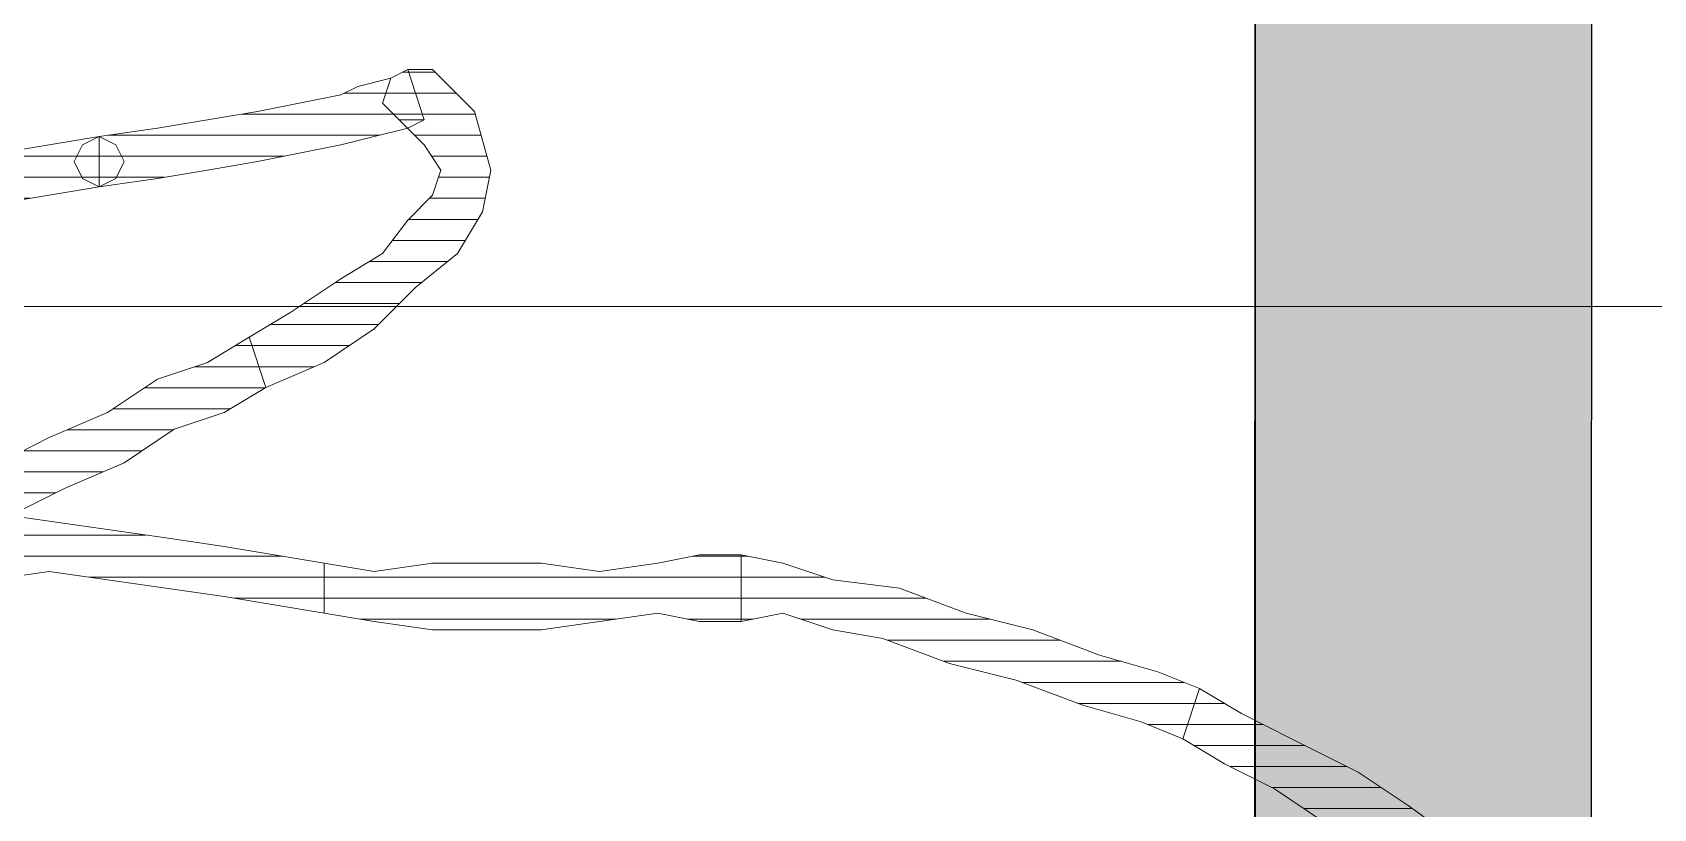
# Model space of a CAD drawing. Header units: centimetres. Extents: x 54005 to 61405, y 90310 to 94744.
# Drawn here: x 56880.64 to 56890.26, y 91968.22 to 91972.83 of the extents above; entities that cross this region are included whole.
import ezdxf

# ---------------------------------------------------------------- set-up
doc = ezdxf.new("R2010")
doc.units = ezdxf.units.CM
doc.header["$LTSCALE"] = 25
doc.layers.get('0').update_dxf_attribs({"lineweight": 0})
doc.layers.add('OC-Mutfak_Ekipman', color=252, linetype='Continuous')
doc.layers.add('OC-Tretuar', color=70, linetype='Continuous')
doc.layers.add('ÖLCULENDIRME', color=115, linetype='Continuous', lineweight=5)
pattern_1 = [(360, (-5108.51305, -673.59423), (1e-16, 0.125), [25])]

# ---------------------------------------------------------------- blocks, each defined once
blk = doc.blocks.new('sıcak servis-180x70x85-130')
at = {"layer": 'OC-Tretuar'}
h = blk.add_hatch(color=7, dxfattribs=at)
h.dxf.hatch_style = 1
h.paths.add_polyline_path([(466744.5381, -82664.4336, 0.414209), (466743.5381, -82665.4336, 0.414214), (466744.5381, -82666.4336), (466922.5381, -82666.4336, 0.414214), (466923.5381, -82665.4336, 0.414218), (466922.5381, -82664.4336)])
h.paths.add_polyline_path([(466744.5381, -82656.4336, 0.414214), (466743.5381, -82657.4336, 0.414218), (466744.5381, -82658.4336), (466922.5381, -82658.4336, 0.414209), (466923.5381, -82657.4336, 0.414214), (466922.5381, -82656.4336)])
h.paths.add_polyline_path([(466744.5381, -82648.4336, 0.414214), (466743.5381, -82649.4336, 0.414214), (466744.5381, -82650.4336), (466922.5381, -82650.4336, 0.414214), (466923.5381, -82649.4336, 0.414214), (466922.5381, -82648.4336)])
h.paths.add_polyline_path([(466922.5381, -82642.4336, 0.414214), (466923.5381, -82641.4336, 0.414214), (466922.5381, -82640.4336), (466744.5381, -82640.4336, 0.414214), (466743.5381, -82641.4336, 0.414214), (466744.5381, -82642.4336)])
h.paths.add_polyline_path([(466744.5381, -82632.4336, 0.414214), (466743.5381, -82633.4336, 0.414214), (466744.5381, -82634.4336), (466922.5381, -82634.4336, 0.414214), (466923.5381, -82633.4336, 0.414214), (466922.5381, -82632.4336)])
at = {"layer": 'OC-Mutfak_Ekipman'}
for p, q in [((466744.5381, -82664.4336), (466922.5381, -82664.4336)), ((466922.5381, -82666.4336), (466744.5381, -82666.4336))]:
    blk.add_line(p, q, dxfattribs=at)
blk = doc.blocks.new('by')
at = {"ltscale": 30}
h = blk.add_hatch(dxfattribs=at)
h.set_pattern_fill('DC_LINES', color=256, scale=0.1, style=0)
h.set_pattern_definition(pattern_1)
edge = h.paths.add_edge_path(flags=0)
edge.add_line((6363.4499, 2200.3172), (6363.4001, 2200.3172))
edge.add_line((6363.4001, 2200.3172), (6363.5486, 2200.2178))
edge.add_line((6363.5486, 2200.2178), (6363.7966, 2200.0687))
edge.add_line((6363.7966, 2200.0687), (6364.0437, 2199.8701))
edge.add_line((6364.0437, 2199.8701), (6364.3904, 2199.6217))
edge.add_line((6364.3904, 2199.6217), (6364.6872, 2199.423))
edge.add_line((6364.6872, 2199.423), (6364.9841, 2199.2243))
edge.add_line((6364.9841, 2199.2243), (6365.281, 2199.0752))
edge.add_line((6365.281, 2199.0752), (6365.528, 2198.9262))
edge.add_line((6365.528, 2198.9262), (6365.4294, 2198.6282))
edge.add_line((6365.4294, 2198.6282), (6365.1814, 2198.7772))
edge.add_line((6365.1814, 2198.7772), (6364.8845, 2198.9262))
edge.add_line((6364.8845, 2198.9262), (6364.489, 2199.1249))
edge.add_line((6364.489, 2199.1249), (6364.1921, 2199.3236))
edge.add_line((6364.1921, 2199.3236), (6363.8454, 2199.572))
edge.add_line((6363.8454, 2199.572), (6363.5984, 2199.7707))
edge.add_line((6363.5984, 2199.7707), (6363.3513, 2199.9197))
edge.add_line((6363.3513, 2199.9197), (6363.2029, 2200.1184))
edge.add_line((6363.2029, 2200.1184), (6363.153, 2200.1184))
h = blk.add_hatch(dxfattribs=at)
h.set_pattern_fill('DC_LINES', color=256, scale=0.1, style=0)
h.set_pattern_definition(pattern_1)
edge = h.paths.add_edge_path(flags=0)
edge.add_line((6365.528, 2198.9262), (6365.7751, 2198.8269))
edge.add_line((6365.7751, 2198.8269), (6366.1218, 2198.7276))
edge.add_line((6366.1218, 2198.7276), (6366.5173, 2198.5785))
edge.add_line((6366.5173, 2198.5785), (6366.9128, 2198.4792))
edge.add_line((6366.9128, 2198.4792), (6367.3093, 2198.3302))
edge.add_line((6367.3093, 2198.3302), (6367.6062, 2198.2805))
edge.add_line((6367.6062, 2198.2805), (6367.903, 2198.1811))
edge.add_line((6367.903, 2198.1811), (6368.1501, 2198.2308))
edge.add_line((6368.1501, 2198.2308), (6368.1501, 2197.8334))
edge.add_line((6368.1501, 2197.8334), (6367.903, 2197.8831))
edge.add_line((6367.903, 2197.8831), (6367.6062, 2197.9824))
edge.add_line((6367.6062, 2197.9824), (6367.2097, 2198.0321))
edge.add_line((6367.2097, 2198.0321), (6366.8142, 2198.1811))
edge.add_line((6366.8142, 2198.1811), (6366.4187, 2198.2805))
edge.add_line((6366.4187, 2198.2805), (6366.0232, 2198.4295))
edge.add_line((6366.0232, 2198.4295), (6365.6765, 2198.5288))
edge.add_line((6365.6765, 2198.5288), (6365.4294, 2198.6282))
h = blk.add_hatch(dxfattribs=at)
h.set_pattern_fill('DC_LINES', color=256, scale=0.1, style=0)
h.set_pattern_definition(pattern_1)
edge = h.paths.add_edge_path(flags=0)
edge.add_line((6368.1501, 2198.2308), (6368.3972, 2198.2308))
edge.add_line((6368.3972, 2198.2308), (6368.6452, 2198.1811))
edge.add_line((6368.6452, 2198.1811), (6368.9909, 2198.2308))
edge.add_line((6368.9909, 2198.2308), (6369.3376, 2198.2805))
edge.add_line((6369.3376, 2198.2805), (6369.6345, 2198.2805))
edge.add_line((6369.6345, 2198.2805), (6369.9812, 2198.2805))
edge.add_line((6369.9812, 2198.2805), (6370.3269, 2198.2308))
edge.add_line((6370.3269, 2198.2308), (6370.6238, 2198.1811))
edge.add_line((6370.6238, 2198.1811), (6370.6238, 2197.8831))
edge.add_line((6370.6238, 2197.8831), (6370.3269, 2197.9327))
edge.add_line((6370.3269, 2197.9327), (6369.9812, 2197.8831))
edge.add_line((6369.9812, 2197.8831), (6369.6345, 2197.8831))
edge.add_line((6369.6345, 2197.8831), (6369.3376, 2197.8831))
edge.add_line((6369.3376, 2197.8831), (6368.9909, 2197.9327))
edge.add_line((6368.9909, 2197.9327), (6368.6452, 2197.8831))
edge.add_line((6368.6452, 2197.8831), (6368.3972, 2197.8334))
edge.add_line((6368.3972, 2197.8334), (6368.1501, 2197.8334))
h = blk.add_hatch(dxfattribs=at)
h.set_pattern_fill('DC_LINES', color=256, scale=0.1, style=0)
h.set_pattern_definition(pattern_1)
edge = h.paths.add_edge_path(flags=0)
edge.add_line((6370.6238, 2198.1811), (6370.9206, 2198.1314))
edge.add_line((6370.9206, 2198.1314), (6371.2175, 2198.0818))
edge.add_line((6371.2175, 2198.0818), (6371.5642, 2198.0321))
edge.add_line((6371.5642, 2198.0321), (6371.9099, 2197.9824))
edge.add_line((6371.9099, 2197.9824), (6372.2566, 2197.9327))
edge.add_line((6372.2566, 2197.9327), (6372.6032, 2197.9824))
edge.add_line((6372.6032, 2197.9824), (6372.9988, 2197.9824))
edge.add_line((6372.9988, 2197.9824), (6373.3454, 2197.9327))
edge.add_line((6373.3454, 2197.9327), (6373.3454, 2197.6347))
edge.add_line((6373.3454, 2197.6347), (6372.9988, 2197.585))
edge.add_line((6372.9988, 2197.585), (6372.6032, 2197.585))
edge.add_line((6372.6032, 2197.585), (6372.2566, 2197.6347))
edge.add_line((6372.2566, 2197.6347), (6371.9099, 2197.6844))
edge.add_line((6371.9099, 2197.6844), (6371.5642, 2197.734))
edge.add_line((6371.5642, 2197.734), (6371.2175, 2197.7837))
edge.add_line((6371.2175, 2197.7837), (6370.9206, 2197.8334))
edge.add_line((6370.9206, 2197.8334), (6370.6238, 2197.8831))
h = blk.add_hatch(dxfattribs=at)
h.set_pattern_fill('DC_LINES', color=256, scale=0.1, style=0)
h.set_pattern_definition(pattern_1)
edge = h.paths.add_edge_path(flags=0)
edge.add_line((6370.9704, 2196.8399), (6371.2175, 2196.9889))
edge.add_line((6371.2175, 2196.9889), (6371.5144, 2197.0883))
edge.add_line((6371.5144, 2197.0883), (6371.8113, 2197.287))
edge.add_line((6371.8113, 2197.287), (6372.1579, 2197.436))
edge.add_line((6372.1579, 2197.436), (6372.4548, 2197.585))
edge.add_line((6372.4548, 2197.585), (6372.8005, 2197.734))
edge.add_line((6372.8005, 2197.734), (6373.0486, 2197.8334))
edge.add_line((6373.0486, 2197.8334), (6373.2956, 2197.9327))
edge.add_line((6373.2956, 2197.9327), (6373.3943, 2197.6347))
edge.add_line((6373.3943, 2197.6347), (6373.1472, 2197.5354))
edge.add_line((6373.1472, 2197.5354), (6372.9001, 2197.436))
edge.add_line((6372.9001, 2197.436), (6372.5534, 2197.287))
edge.add_line((6372.5534, 2197.287), (6372.2566, 2197.138))
edge.add_line((6372.2566, 2197.138), (6371.9099, 2196.9889))
edge.add_line((6371.9099, 2196.9889), (6371.613, 2196.7902))
edge.add_line((6371.613, 2196.7902), (6371.3161, 2196.6909))
edge.add_line((6371.3161, 2196.6909), (6371.0691, 2196.5419))
h = blk.add_hatch(dxfattribs=at)
h.set_pattern_fill('DC_LINES', color=256, scale=0.1, style=0)
h.set_pattern_definition(pattern_1)
edge = h.paths.add_edge_path(flags=0)
edge.add_line((6370.1286, 2194.9523), (6369.9812, 2194.9523))
edge.add_line((6369.9812, 2194.9523), (6369.7331, 2195.2006))
edge.add_line((6369.7331, 2195.2006), (6369.6345, 2195.5484))
edge.add_line((6369.6345, 2195.5484), (6369.6843, 2195.7968))
edge.add_line((6369.6843, 2195.7968), (6369.8327, 2196.0451))
edge.add_line((6369.8327, 2196.0451), (6370.0798, 2196.2439))
edge.add_line((6370.0798, 2196.2439), (6370.3269, 2196.4922))
edge.add_line((6370.3269, 2196.4922), (6370.6238, 2196.6909))
edge.add_line((6370.6238, 2196.6909), (6370.9704, 2196.8399))
edge.add_line((6370.9704, 2196.8399), (6371.0691, 2196.5419))
edge.add_line((6371.0691, 2196.5419), (6370.822, 2196.3928))
edge.add_line((6370.822, 2196.3928), (6370.5251, 2196.1941))
edge.add_line((6370.5251, 2196.1941), (6370.278, 2196.0451))
edge.add_line((6370.278, 2196.0451), (6370.1286, 2195.8464))
edge.add_line((6370.1286, 2195.8464), (6369.9812, 2195.6974))
edge.add_line((6369.9812, 2195.6974), (6369.9314, 2195.5484))
edge.add_line((6369.9314, 2195.5484), (6370.03, 2195.3993))
edge.add_line((6370.03, 2195.3993), (6370.1784, 2195.2503))
edge.add_line((6370.1784, 2195.2503), (6370.03, 2195.2503))
edge.add_line((6370.03, 2195.2503), (6370.1784, 2195.2503))
edge.add_line((6370.1784, 2195.2503), (6370.278, 2195.151))
edge.add_line((6370.278, 2195.151), (6370.2282, 2195.002))
edge.add_line((6370.2282, 2195.002), (6370.1286, 2194.9523))
edge.add_line((6370.1286, 2194.9523), (6369.9812, 2194.9523))
h = blk.add_hatch(dxfattribs=at)
h.set_pattern_fill('DC_LINES', color=256, scale=0.1, style=0)
h.set_pattern_definition(pattern_1)
edge = h.paths.add_edge_path(flags=0)
edge.add_line((6371.9597, 2195.6477), (6372.2566, 2195.6974))
edge.add_line((6372.2566, 2195.6974), (6372.5534, 2195.7472))
edge.add_line((6372.5534, 2195.7472), (6372.8503, 2195.7968))
edge.add_line((6372.8503, 2195.7968), (6373.1472, 2195.8464))
edge.add_line((6373.1472, 2195.8464), (6373.3943, 2195.8464))
edge.add_line((6373.3943, 2195.8464), (6373.6911, 2195.8464))
edge.add_line((6373.6911, 2195.8464), (6373.9392, 2195.8464))
edge.add_line((6373.9392, 2195.8464), (6374.1863, 2195.7968))
edge.add_line((6374.1863, 2195.7968), (6374.1863, 2195.4987))
edge.add_line((6374.1863, 2195.4987), (6373.9392, 2195.4491))
edge.add_line((6373.9392, 2195.4491), (6373.6911, 2195.4491))
edge.add_line((6373.6911, 2195.4491), (6373.3943, 2195.4491))
edge.add_line((6373.3943, 2195.4491), (6373.1472, 2195.4491))
edge.add_line((6373.1472, 2195.4491), (6372.8503, 2195.4987))
edge.add_line((6372.8503, 2195.4987), (6372.5534, 2195.4491))
edge.add_line((6372.5534, 2195.4491), (6372.2566, 2195.3993))
edge.add_line((6372.2566, 2195.3993), (6371.9597, 2195.3497))
h = blk.add_hatch(dxfattribs=at)
h.set_pattern_fill('DC_LINES', color=256, scale=0.1, style=0)
h.set_pattern_definition(pattern_1)
edge = h.paths.add_edge_path(flags=0)
edge.add_line((6371.9597, 2195.3497), (6371.613, 2195.3001))
edge.add_line((6371.613, 2195.3001), (6371.3161, 2195.2503))
edge.add_line((6371.3161, 2195.2503), (6371.0193, 2195.2006))
edge.add_line((6371.0193, 2195.2006), (6370.7722, 2195.151))
edge.add_line((6370.7722, 2195.151), (6370.5251, 2195.1013))
edge.add_line((6370.5251, 2195.1013), (6370.4255, 2195.0517))
edge.add_line((6370.4255, 2195.0517), (6370.2282, 2195.002))
edge.add_line((6370.2282, 2195.002), (6370.1286, 2194.9523))
edge.add_line((6370.1286, 2194.9523), (6370.03, 2195.2503))
edge.add_line((6370.03, 2195.2503), (6370.1286, 2195.3001))
edge.add_line((6370.1286, 2195.3001), (6370.3269, 2195.3497))
edge.add_line((6370.3269, 2195.3497), (6370.5251, 2195.3993))
edge.add_line((6370.5251, 2195.3993), (6370.7722, 2195.4491))
edge.add_line((6370.7722, 2195.4491), (6371.0193, 2195.4987))
edge.add_line((6371.0193, 2195.4987), (6371.3161, 2195.5484))
edge.add_line((6371.3161, 2195.5484), (6371.613, 2195.598))
edge.add_line((6371.613, 2195.598), (6371.9597, 2195.6477))
for p, q in [((6364.1921, 2199.3236, -4.5045), (6363.8454, 2199.572, -4.5045)), ((6364.6872, 2199.423, -4.5045), (6364.9841, 2199.2243, -4.5045)), ((6364.489, 2199.1249, -4.5045), (6364.1921, 2199.3236, -4.5045)), ((6364.9841, 2199.2243, -4.5045), (6365.281, 2199.0752, -4.5045)), ((6364.8845, 2198.9262, -4.5045), (6364.489, 2199.1249, -4.5045)), ((6365.281, 2199.0752, -4.5045), (6365.528, 2198.9262, -4.5045)), ((6365.1814, 2198.7772, -4.5045), (6364.8845, 2198.9262, -4.5045)), ((6365.4294, 2198.6282, -4.5045), (6365.528, 2198.9262, -4.5045)), ((6365.528, 2198.9262, -4.5045), (6365.4294, 2198.6282, -4.5045)), ((6365.528, 2198.9262, -4.5045), (6365.528, 2198.9262, -4.5045)), ((6365.528, 2198.9262, -4.5045), (6365.7751, 2198.8269, -4.5045)), ((6365.528, 2198.9262, -4.5045), (6365.528, 2198.9262, -4.5045)), ((6365.4294, 2198.6282, -4.5045), (6365.1814, 2198.7772, -4.5045)), ((6365.7751, 2198.8269, -4.5045), (6366.1218, 2198.7276, -4.5045)), ((6366.1218, 2198.7276, -4.5045), (6366.5173, 2198.5785, -4.5045)), ((6365.6765, 2198.5288, -4.5045), (6365.4294, 2198.6282, -4.5045)), ((6365.4294, 2198.6282, -4.5045), (6365.4294, 2198.6282, -4.5045)), ((6366.0232, 2198.4295, -4.5045), (6365.6765, 2198.5288, -4.5045)), ((6366.5173, 2198.5785, -4.5045), (6366.9128, 2198.4792, -4.5045)), ((6366.4187, 2198.2805, -4.5045), (6366.0232, 2198.4295, -4.5045)), ((6366.9128, 2198.4792, -4.5045), (6367.3093, 2198.3302, -4.5045)), ((6367.3093, 2198.3302, -4.5045), (6367.6062, 2198.2805, -4.5045)), ((6366.8142, 2198.1811, -4.5045), (6366.4187, 2198.2805, -4.5045)), ((6367.6062, 2198.2805, -4.5045), (6367.903, 2198.1811, -4.5045)), ((6367.903, 2198.1811, -4.5045), (6368.1501, 2198.2308, -4.5045)), ((6368.1501, 2198.2308, -4.5045), (6368.1501, 2197.8334, -4.5045)), ((6368.1501, 2198.2308, -4.5045), (6368.1501, 2198.2308, -4.5045)), ((6368.1501, 2198.2308, -4.5045), (6368.3972, 2198.2308, -4.5045)), ((6368.1501, 2197.8334, -4.5045), (6368.1501, 2198.2308, -4.5045)), ((6368.1501, 2198.2308, -4.5045), (6368.1501, 2198.2308, -4.5045)), ((6368.3972, 2198.2308, -4.5045), (6368.6452, 2198.1811, -4.5045)), ((6368.6452, 2198.1811, -4.5045), (6368.9909, 2198.2308, -4.5045)), ((6368.9909, 2198.2308, -4.5045), (6369.3376, 2198.2805, -4.5045)), ((6369.3376, 2198.2805, -4.5045), (6369.6345, 2198.2805, -4.5045)), ((6369.6345, 2198.2805, -4.5045), (6369.9812, 2198.2805, -4.5045)), ((6369.9812, 2198.2805, -4.5045), (6370.3269, 2198.2308, -4.5045)), ((6370.3269, 2198.2308, -4.5045), (6370.6238, 2198.1811, -4.5045)), ((6367.2097, 2198.0321, -4.5045), (6366.8142, 2198.1811, -4.5045)), ((6370.6238, 2198.1811, -4.5045), (6370.6238, 2198.1811, -4.5045)), ((6370.6238, 2198.1811, -4.5045), (6370.9206, 2198.1314, -4.5045)), ((6370.6238, 2197.8831, -4.5045), (6370.6238, 2198.1811, -4.5045)), ((6370.6238, 2198.1811, -4.5045), (6370.6238, 2198.1811, -4.5045)), ((6370.6238, 2198.1811, -4.5045), (6370.6238, 2197.8831, -4.5045)), ((6370.9206, 2198.1314, -4.5045), (6371.2175, 2198.0818, -4.5045)), ((6367.6062, 2197.9824, -4.5045), (6367.2097, 2198.0321, -4.5045)), ((6371.2175, 2198.0818, -4.5045), (6371.5642, 2198.0321, -4.5045)), ((6371.5642, 2198.0321, -4.5045), (6371.9099, 2197.9824, -4.5045)), ((6367.903, 2197.8831, -4.5045), (6367.6062, 2197.9824, -4.5045)), ((6368.9909, 2197.9327, -4.5045), (6368.6452, 2197.8831, -4.5045)), ((6369.3376, 2197.8831, -4.5045), (6368.9909, 2197.9327, -4.5045)), ((6370.3269, 2197.9327, -4.5045), (6369.9812, 2197.8831, -4.5045)), ((6370.6238, 2197.8831, -4.5045), (6370.3269, 2197.9327, -4.5045)), ((6371.9099, 2197.9824, -4.5045), (6372.2566, 2197.9327, -4.5045)), ((6372.2566, 2197.9327, -4.5045), (6372.6032, 2197.9824, -4.5045)), ((6368.1501, 2197.8334, -4.5045), (6367.903, 2197.8831, -4.5045)), ((6368.3972, 2197.8334, -4.5045), (6368.1501, 2197.8334, -4.5045)), ((6368.1501, 2197.8334, -4.5045), (6368.1501, 2197.8334, -4.5045)), ((6368.6452, 2197.8831, -4.5045), (6368.3972, 2197.8334, -4.5045)), ((6369.6345, 2197.8831, -4.5045), (6369.3376, 2197.8831, -4.5045)), ((6369.9812, 2197.8831, -4.5045), (6369.6345, 2197.8831, -4.5045)), ((6370.9206, 2197.8334, -4.5045), (6370.6238, 2197.8831, -4.5045)), ((6370.6238, 2197.8831, -4.5045), (6370.6238, 2197.8831, -4.5045)), ((6371.2175, 2197.7837, -4.5045), (6370.9206, 2197.8334, -4.5045)), ((6371.5642, 2197.734, -4.5045), (6371.2175, 2197.7837, -4.5045)), ((6371.9099, 2197.6844, -4.5045), (6371.5642, 2197.734, -4.5045)), ((6372.2566, 2197.6347, -4.5045), (6371.9099, 2197.6844, -4.5045)), ((6372.6032, 2197.585, -4.5045), (6372.2566, 2197.6347, -4.5045)), ((6372.1579, 2197.436, -4.5045), (6372.4548, 2197.585, -4.5045)), ((6371.8113, 2197.287, -4.5045), (6372.1579, 2197.436, -4.5045)), ((6371.5144, 2197.0883, -4.5045), (6371.8113, 2197.287, -4.5045)), ((6372.5534, 2197.287, -4.5045), (6372.2566, 2197.138, -4.5045)), ((6371.2175, 2196.9889, -4.5045), (6371.5144, 2197.0883, -4.5045)), ((6372.2566, 2197.138, -4.5045), (6371.9099, 2196.9889, -4.5045)), ((6370.9704, 2196.8399, -4.5045), (6371.2175, 2196.9889, -4.5045)), ((6371.9099, 2196.9889, -4.5045), (6371.613, 2196.7902, -4.5045)), ((6370.6238, 2196.6909, -4.5045), (6370.9704, 2196.8399, -4.5045)), ((6370.9704, 2196.8399, -4.5045), (6371.0691, 2196.5419, -4.5045)), ((6371.0691, 2196.5419, -4.5045), (6370.9704, 2196.8399, -4.5045)), ((6370.9704, 2196.8399, -4.5045), (6370.9704, 2196.8399, -4.5045)), ((6370.9704, 2196.8399, -4.5045), (6370.9704, 2196.8399, -4.5045)), ((6371.613, 2196.7902, -4.5045), (6371.3161, 2196.6909, -4.5045)), ((6370.3269, 2196.4922, -4.5045), (6370.6238, 2196.6909, -4.5045)), ((6371.3161, 2196.6909, -4.5045), (6371.0691, 2196.5419, -4.5045)), ((6370.0798, 2196.2439, -4.5045), (6370.3269, 2196.4922, -4.5045)), ((6371.0691, 2196.5419, -4.5045), (6370.822, 2196.3928, -4.5045)), ((6371.0691, 2196.5419, -4.5045), (6371.0691, 2196.5419, -4.5045)), ((6370.822, 2196.3928, -4.5045), (6370.5251, 2196.1941, -4.5045)), ((6369.8327, 2196.0451, -4.5045), (6370.0798, 2196.2439, -4.5045)), ((6370.5251, 2196.1941, -4.5045), (6370.278, 2196.0451, -4.5045)), ((6369.6843, 2195.7968, -4.5045), (6369.8327, 2196.0451, -4.5045)), ((6370.278, 2196.0451, -4.5045), (6370.1286, 2195.8464, -4.5045)), ((6369.6345, 2195.5484, -4.5045), (6369.6843, 2195.7968, -4.5045)), ((6370.1286, 2195.8464, -4.5045), (6369.9812, 2195.6974, -4.5045)), ((6369.9812, 2195.6974, -4.5045), (6369.9314, 2195.5484, -4.5045)), ((6371.9597, 2195.6477, -4.5045), (6372.2566, 2195.6974, -4.5045)), ((6372.2566, 2195.6974, -4.5045), (6372.5534, 2195.7472, -4.5045)), ((6371.613, 2195.598, -4.5045), (6371.9597, 2195.6477, -4.5045)), ((6371.8611, 2195.598, -4.5045), (6371.9597, 2195.6477, -4.5045)), ((6371.9597, 2195.6477, -4.5045), (6371.9597, 2195.3497, -4.5045)), ((6371.9597, 2195.6477, -4.5045), (6372.0583, 2195.598, -4.5045)), ((6371.9597, 2195.3497, -4.5045), (6371.9597, 2195.6477, -4.5045)), ((6371.9597, 2195.6477, -4.5045), (6371.9597, 2195.6477, -4.5045)), ((6371.9597, 2195.3497, -4.5045), (6371.9597, 2195.6477, -4.5045)), ((6371.9597, 2195.6477, -4.5045), (6371.9597, 2195.6477, -4.5045)), ((6371.9597, 2195.6477, -4.5045), (6371.9597, 2195.3497, -4.5045)), ((6369.7331, 2195.2006, -4.5045), (6369.6345, 2195.5484, -4.5045)), ((6369.9314, 2195.5484, -4.5045), (6370.03, 2195.3993, -4.5045)), ((6371.0193, 2195.4987, -4.5045), (6371.3161, 2195.5484, -4.5045)), ((6371.3161, 2195.5484, -4.5045), (6371.613, 2195.598, -4.5045)), ((6371.8113, 2195.4987, -4.5045), (6371.8611, 2195.598, -4.5045)), ((6372.0583, 2195.598, -4.5045), (6372.1081, 2195.4987, -4.5045)), ((6370.5251, 2195.3993, -4.5045), (6370.7722, 2195.4491, -4.5045)), ((6370.7722, 2195.4491, -4.5045), (6371.0193, 2195.4987, -4.5045)), ((6371.8611, 2195.3993, -4.5045), (6371.8113, 2195.4987, -4.5045)), ((6372.1081, 2195.4987, -4.5045), (6372.0583, 2195.3993, -4.5045)), ((6372.5534, 2195.4491, -4.5045), (6372.2566, 2195.3993, -4.5045)), ((6370.03, 2195.3993, -4.5045), (6370.1784, 2195.2503, -4.5045)), ((6370.1286, 2195.3001, -4.5045), (6370.3269, 2195.3497, -4.5045)), ((6370.3269, 2195.3497, -4.5045), (6370.5251, 2195.3993, -4.5045)), ((6371.9597, 2195.3497, -4.5045), (6371.613, 2195.3001, -4.5045)), ((6371.9597, 2195.3497, -4.5045), (6371.8611, 2195.3993, -4.5045)), ((6372.0583, 2195.3993, -4.5045), (6371.9597, 2195.3497, -4.5045)), ((6372.2566, 2195.3993, -4.5045), (6371.9597, 2195.3497, -4.5045)), ((6371.9597, 2195.3497, -4.5045), (6371.9597, 2195.3497, -4.5045)), ((6371.9597, 2195.3497, -4.5045), (6371.9597, 2195.3497, -4.5045)), ((6370.03, 2195.2503, -4.5045), (6370.1286, 2195.3001, -4.5045)), ((6370.1784, 2195.2503, -4.5045), (6370.03, 2195.2503, -4.5045)), ((6370.03, 2195.2503, -4.5045), (6370.1784, 2195.2503, -4.5045)), ((6370.1286, 2194.9523, -4.5045), (6370.03, 2195.2503, -4.5045)), ((6370.1784, 2195.2503, -4.5045), (6370.278, 2195.151, -4.5045)), ((6371.3161, 2195.2503, -4.5045), (6371.0193, 2195.2006, -4.5045)), ((6371.613, 2195.3001, -4.5045), (6371.3161, 2195.2503, -4.5045)), ((6369.9812, 2194.9523, -4.5045), (6369.7331, 2195.2006, -4.5045)), ((6370.278, 2195.151, -4.5045), (6370.2282, 2195.002, -4.5045)), ((6370.7722, 2195.151, -4.5045), (6370.5251, 2195.1013, -4.5045)), ((6371.0193, 2195.2006, -4.5045), (6370.7722, 2195.151, -4.5045)), ((6370.4255, 2195.0517, -4.5045), (6370.2282, 2195.002, -4.5045)), ((6370.5251, 2195.1013, -4.5045), (6370.4255, 2195.0517, -4.5045)), ((6370.1286, 2194.9523, -4.5045), (6369.9812, 2194.9523, -4.5045)), ((6370.1286, 2194.9523, -4.5045), (6369.9812, 2194.9523, -4.5045)), ((6369.9812, 2194.9523, -4.5045), (6370.1286, 2194.9523, -4.5045)), ((6370.2282, 2195.002, -4.5045), (6370.1286, 2194.9523, -4.5045)), ((6370.2282, 2195.002, -4.5045), (6370.1286, 2194.9523, -4.5045)), ((6370.1286, 2194.9523, -4.5045), (6370.1286, 2194.9523, -4.5045))]:
    blk.add_line(p, q, dxfattribs=at)
at = {"ltscale": 30, "elevation": -4.5045}
blk.add_lwpolyline([(6387.3575, 2196.3592), (6350.3575, 2196.3592), (6350.3575, 2249.3592), (6387.3575, 2249.3592)], close=True, dxfattribs=at)

msp = doc.modelspace()

# ---------------------------------------------------------------- linework, layer by layer
at = {"layer": 'ÖLCULENDIRME'}
msp.add_line((56887.894, 92217.6024), (56887.894, 91619.6024), dxfattribs=at)

# ---------------------------------------------------------------- block references
at = {"layer": 'ÖLCULENDIRME', "extrusion": (0, 0, -1), "zscale": -1, "rotation": 90.00373483684704}
msp.add_blockref('sıcak servis-180x70x85-130', (-139523.8912, -374891.3659), dxfattribs=at)
at = {"layer": 'ÖLCULENDIRME', "rotation": 180}
msp.add_blockref('by', (63252.9924, 94167.5609, 4.5045), dxfattribs=at)

doc.saveas('drawing.dxf')
